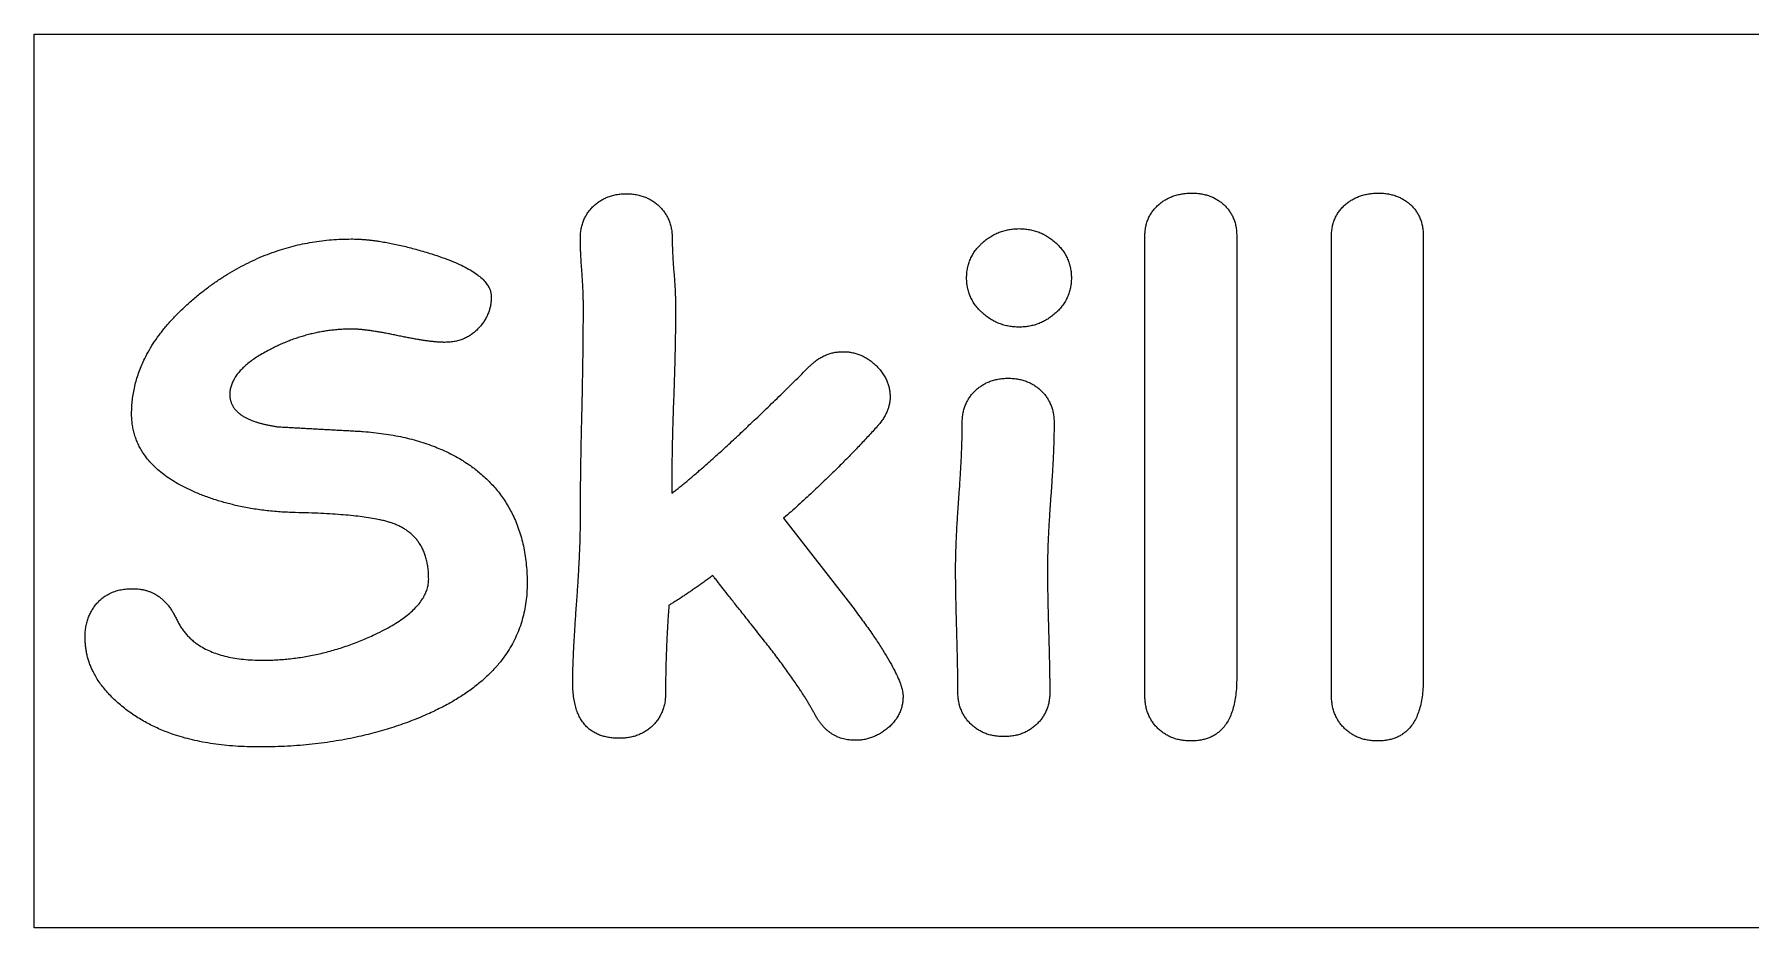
# Model space of a CAD drawing. Header units: millimetres. Extents: x -80 to 0, y -27 to 20.
# Drawn here: x -80 to -41.6, y 0 to 20 of the extents above; entities that cross this region are included whole.
import ezdxf

# ---------------------------------------------------------------- set-up
doc = ezdxf.new("R2010")
doc.units = ezdxf.units.MM
doc.layers.get('0').update_dxf_attribs({"linetype": 'CONTINUOUS'})

msp = doc.modelspace()

# ---------------------------------------------------------------- linework, layer by layer
for p, q in [((-55.153, 5.192), (-55.153, 15.485)), ((-53.099, 15.485), (-53.099, 5.594)), ((-50.978, 5.192), (-50.978, 15.485)), ((-48.924, 15.485), (-48.924, 5.594)), ((-63.235, 9.166), (-61.687, 7.172))]:
    msp.add_line(p, q)
msp.add_lwpolyline([(0, 0), (-80, 0), (-80, 20), (0, 20)], close=True)
for points in [[(-67.783, 15.44), (-67.783, 15.872), (-67.493, 16.151)], [(-67.493, 16.151), (-67.202, 16.43), (-66.756, 16.43)], [(-66.756, 16.43), (-66.309, 16.43), (-66.019, 16.151)], [(-66.019, 16.151), (-65.729, 15.872), (-65.729, 15.44)], [(-55.153, 15.485), (-55.153, 15.917), (-54.84, 16.192)], [(-54.84, 16.192), (-54.543, 16.445), (-54.104, 16.445)], [(-54.104, 16.445), (-53.664, 16.445), (-53.382, 16.181)], [(-53.382, 16.181), (-53.099, 15.917), (-53.099, 15.485)], [(-50.978, 15.485), (-50.978, 15.917), (-50.665, 16.192)], [(-50.665, 16.192), (-50.367, 16.445), (-49.928, 16.445)], [(-49.928, 16.445), (-49.489, 16.445), (-49.206, 16.181)], [(-49.206, 16.181), (-48.924, 15.917), (-48.924, 15.485)], [(-76.275, 14.209), (-74.749, 15.418), (-72.911, 15.418)], [(-72.911, 15.418), (-72.181, 15.418), (-71.11, 15.083)], [(-67.749, 14.685), (-67.783, 15.12), (-67.783, 15.44)], [(-65.729, 15.44), (-65.729, 15.113), (-65.691, 14.666)], [(-58.792, 15.329), (-58.442, 15.649), (-57.966, 15.649)], [(-57.966, 15.649), (-57.49, 15.649), (-57.144, 15.329)], [(-71.11, 15.083), (-69.777, 14.666), (-69.777, 14.123)], [(-59.142, 14.547), (-59.142, 15.009), (-58.792, 15.329)], [(-57.144, 15.329), (-56.798, 15.009), (-56.798, 14.547)], [(-67.716, 13.93), (-67.716, 14.25), (-67.749, 14.685)], [(-65.691, 14.666), (-65.654, 14.22), (-65.654, 13.892)], [(-77.823, 11.548), (-77.8, 12.999), (-76.275, 14.209)], [(-58.792, 13.766), (-59.142, 14.086), (-59.142, 14.547)], [(-56.798, 14.547), (-56.798, 14.086), (-57.144, 13.766)], [(-69.777, 14.123), (-69.777, 13.736), (-70.045, 13.438)], [(-67.749, 11.477), (-67.716, 12.865), (-67.716, 13.93)], [(-65.654, 13.892), (-65.654, 13.007), (-65.699, 11.794)], [(-57.966, 13.446), (-58.442, 13.446), (-58.792, 13.766)], [(-57.144, 13.766), (-57.49, 13.446), (-57.966, 13.446)], [(-72.911, 13.401), (-73.871, 13.394), (-74.734, 12.94)], [(-71.858, 13.252), (-72.553, 13.401), (-72.911, 13.401)], [(-70.812, 13.104), (-71.162, 13.104), (-71.858, 13.252)], [(-70.045, 13.438), (-70.343, 13.104), (-70.812, 13.104)], [(-74.734, 12.94), (-75.627, 12.478), (-75.627, 11.935)], [(-62.655, 12.568), (-62.327, 12.895), (-61.911, 12.895)], [(-61.911, 12.895), (-61.494, 12.895), (-61.174, 12.59)], [(-65.736, 9.725), (-64.724, 10.506), (-62.655, 12.568)], [(-61.174, 12.59), (-60.854, 12.285), (-60.854, 11.883)], [(-58.949, 12.021), (-58.658, 12.3), (-58.212, 12.3)], [(-58.212, 12.3), (-57.765, 12.3), (-57.475, 12.021)], [(-75.627, 11.935), (-75.627, 11.652), (-75.356, 11.47)], [(-59.239, 11.31), (-59.239, 11.742), (-58.949, 12.021)], [(-57.475, 12.021), (-57.185, 11.742), (-57.185, 11.31)], [(-76.468, 9.777), (-77.845, 10.394), (-77.823, 11.548)], [(-65.699, 11.794), (-65.744, 10.633), (-65.736, 9.725)], [(-60.854, 11.883), (-60.854, 11.541), (-61.144, 11.221)], [(-75.356, 11.47), (-75.084, 11.288), (-74.541, 11.213)], [(-74.541, 11.213), (-73.588, 11.161), (-72.643, 11.109)], [(-67.783, 9.01), (-67.783, 10.089), (-67.749, 11.477)], [(-61.144, 11.221), (-62.022, 10.238), (-63.235, 9.166)], [(-59.313, 9.65), (-59.239, 10.647), (-59.239, 11.31)], [(-57.185, 11.31), (-57.185, 10.647), (-57.259, 9.65)], [(-72.643, 11.109), (-70.991, 10.982), (-70.03, 10.179)], [(-70.03, 10.179), (-68.974, 9.286), (-68.974, 7.708)], [(-74.161, 9.293), (-75.449, 9.323), (-76.468, 9.777)], [(-59.388, 7.991), (-59.388, 8.653), (-59.313, 9.65)], [(-57.259, 9.65), (-57.334, 8.653), (-57.334, 7.991)], [(-71.951, 9.04), (-72.501, 9.256), (-74.161, 9.293)], [(-71.177, 7.804), (-71.177, 8.742), (-71.951, 9.04)], [(-67.868, 7.25), (-67.783, 8.422), (-67.783, 9.01)], [(-72.419, 6.547), (-71.177, 7.12), (-71.177, 7.804)], [(-68.974, 7.708), (-68.974, 5.788), (-71.162, 4.798)], [(-64.821, 7.886), (-65.416, 7.447), (-65.803, 7.217)], [(-63.622, 6.361), (-64.754, 7.797), (-64.821, 7.886)], [(-59.362, 6.629), (-59.388, 7.566), (-59.388, 7.991)], [(-57.334, 7.991), (-57.334, 7.566), (-57.308, 6.629)], [(-78.582, 7.28), (-78.299, 7.589), (-77.8, 7.589)], [(-77.8, 7.589), (-77.131, 7.589), (-76.818, 6.904)], [(-78.865, 6.502), (-78.865, 6.971), (-78.582, 7.28)], [(-67.954, 5.49), (-67.954, 6.078), (-67.868, 7.25)], [(-65.803, 7.217), (-65.878, 6.182), (-65.878, 5.237)], [(-61.687, 7.172), (-60.564, 5.676), (-60.564, 5.177)], [(-76.818, 6.904), (-76.394, 5.988), (-74.898, 5.988)], [(-74.898, 5.988), (-73.618, 5.988), (-72.419, 6.547)], [(-59.336, 5.267), (-59.336, 5.691), (-59.362, 6.629)], [(-57.308, 6.629), (-57.281, 5.691), (-57.281, 5.267)], [(-77.949, 4.887), (-78.865, 5.587), (-78.865, 6.502)], [(-62.528, 4.76), (-62.893, 5.438), (-63.622, 6.361)], [(-66.905, 4.24), (-67.954, 4.24), (-67.954, 5.49)], [(-53.099, 5.594), (-53.099, 4.18), (-54.126, 4.18)], [(-48.924, 5.594), (-48.924, 4.18), (-49.951, 4.18)], [(-65.878, 5.237), (-65.878, 4.805), (-66.168, 4.522)], [(-60.564, 5.177), (-60.564, 4.768), (-60.891, 4.481)], [(-59.045, 4.556), (-59.336, 4.835), (-59.336, 5.267)], [(-57.281, 5.267), (-57.281, 4.835), (-57.572, 4.556)], [(-54.863, 4.463), (-55.153, 4.746), (-55.153, 5.192)], [(-50.687, 4.463), (-50.978, 4.746), (-50.978, 5.192)], [(-74.972, 4.046), (-76.863, 4.046), (-77.949, 4.887)], [(-71.162, 4.798), (-72.829, 4.046), (-74.972, 4.046)], [(-61.635, 4.195), (-62.223, 4.195), (-62.528, 4.76)], [(-66.168, 4.522), (-66.458, 4.24), (-66.905, 4.24)], [(-60.891, 4.481), (-61.219, 4.195), (-61.635, 4.195)], [(-58.309, 4.277), (-58.755, 4.277), (-59.045, 4.556)], [(-57.572, 4.556), (-57.862, 4.277), (-58.309, 4.277)], [(-54.126, 4.18), (-54.572, 4.18), (-54.863, 4.463)], [(-49.951, 4.18), (-50.397, 4.18), (-50.687, 4.463)]]:
    msp.add_open_spline(points, degree=2)

doc.saveas('drawing.dxf')
